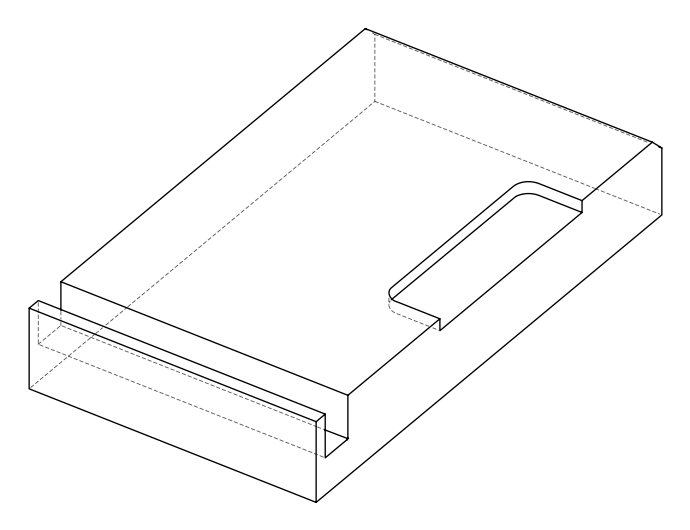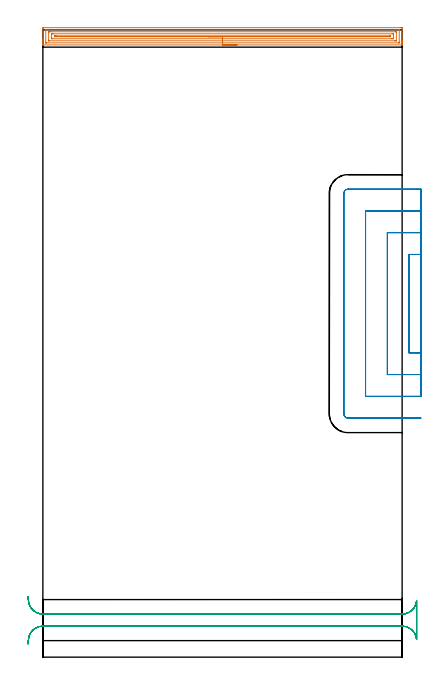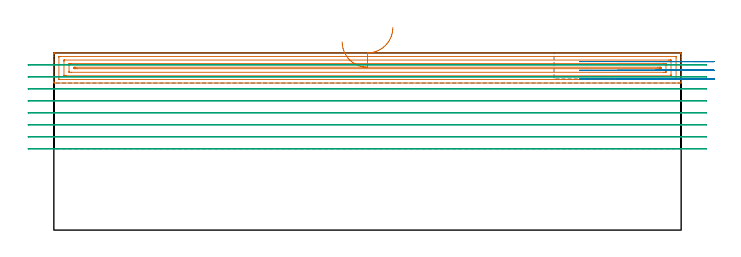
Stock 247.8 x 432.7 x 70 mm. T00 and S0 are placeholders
(PLAN: 3 operations, 1 tool changes, 28 min)
(1 AREA_MILL | FG_CHAMFER_SURFACE | UGT0205_001 | 10.1 min | 17535 mm3)
(2 MILL_SLOT | SLOT_PARTIAL_RECTANGULAR | UGT0201_094 | Follow Part, ap 5, ae 75% | 8.4 min | 91274 mm3)
(3 MILL_RECTANGULAR_SLOT | SLOT_RECTANGULAR | UGT0201_094 | Follow Part, ap 5, ae 75% | 9.54 min | 265803 mm3)
(TOOL UGT0205_001 | Chamfer Mill 20 x 3 x 45 deg. | D20 FL50 Z2)
(TOOL UGT0201_094 | End mill 20 mm | D20 FL38 Z4)
(OP 1 AREA_MILL)
G17 G21 G94 G90
T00 M6
G54
G17 G0 G90 X133.9 Y422.3 S1061 M3
G43 Z80. H0
G94 G1 X133.862 Z79.128 F250.
X133.748 Z78.263
X133.559 Z77.412
X133.297 Z76.58
X132.963 Z75.774
X132.56 Z75.
X132.091 Z74.264
X131.56 Z73.572
X130.971 Z72.929
X130.328 Z72.34
X129.636 Z71.808
X128.9 Z71.34
X128.126 Z70.937
X127.32 Z70.603
X126.488 Z70.341
X125.636 Z70.152
X124.772 Z70.038
X123.9 Z70.
X0.171
X0.01 Y422.303 Z69.988
X0.007 Y422.356 Z69.936
X0. Y422.759 Z69.54
Y423.106 Z69.194
Y423.79 Z68.505
Y425.024 Z67.273
Y425.574 Z66.72
Y426.191 Z66.104
Y433.602 Z58.696
X0.002 Y433.879 Z58.419
X0.01 Y434.192 Z58.106
X0.323 Y434.199 Z58.099
X246.583 Y434.2 Z58.1
X247.182 Y434.199 Z58.101
X247.775 Y434.194 Z58.104
X247.793 Y434.192 Z58.106
X247.797 Y433.602 Z58.696
X247.8 Y432.985 Z59.313
Y425.574 Z66.72
Y425.024 Z67.273
Y424.682 Z67.614
Y424.132 Z68.164
Y423.79 Z68.505
Y423.106 Z69.194
Y422.759 Z69.541
X247.793 Y422.356 Z69.936
X247.79 Y422.303 Z69.988
X247.629 Y422.3 Z70.
X123.9
Y423.714 Z68.586
X2.328
X2.176 Y423.716 Z68.584
X2.075 Y423.719 Z68.581
X2.009 Y423.722 Z68.578
X2.006 Y423.733 Z68.567
X2.003 Y423.79 Z68.51
X2. Y424.194 Z68.106
Y432.222 Z60.078
X2.003 Y432.71 Z59.59
X2.006 Y432.76 Z59.54
X2.009 Y432.778 Z59.522
X2.1 Y432.782 Z59.518
X2.252 Y432.785 Z59.515
X245.471 Y432.786 Z59.514
X245.624 Y432.784 Z59.516
X245.725 Y432.781 Z59.519
X245.791 Y432.778 Z59.522
X245.794 Y432.767 Z59.533
X245.797 Y432.71 Z59.59
X245.8 Y432.306 Z59.994
Y424.278 Z68.022
X245.797 Y423.79 Z68.51
X245.794 Y423.74 Z68.56
X245.791 Y423.722 Z68.578
X245.7 Y423.718 Z68.582
X245.548 Y423.715 Z68.585
X123.9 Y423.714 Z68.586
Y425.128 Z67.172
X4.191 Y425.129 Z67.171
X4.043 Y425.13 Z67.17
X4.018 Y425.132 Z67.168
X4.012 Y425.134 Z67.166
X4.009 Y425.154 Z67.146
X4.003 Y425.256 Z67.044
X4.001 Y425.383 Z66.917
X4. Y425.574 Z66.726
X4.001 Y431.116 Z61.184
X4.007 Y431.308 Z60.992
X4.01 Y431.358 Z60.942
X4.027 Y431.365 Z60.935
X4.08 Y431.367 Z60.933
X4.191 Y431.37 Z60.93
X4.638 Y431.371 Z60.929
X5.085 Y431.372 Z60.928
X243.609 Y431.371 Z60.929
X243.757 Y431.37 Z60.93
X243.782 Y431.368 Z60.932
X243.788 Y431.366 Z60.934
X243.791 Y431.346 Z60.954
X243.797 Y431.244 Z61.056
X243.799 Y431.117 Z61.183
X243.8 Y430.926 Z61.374
X243.799 Y425.384 Z66.916
X243.793 Y425.192 Z67.108
X243.79 Y425.142 Z67.158
X243.773 Y425.135 Z67.165
X243.72 Y425.133 Z67.167
X243.609 Y425.13 Z67.17
X243.161 Y425.129 Z67.171
X242.715 Y425.128 Z67.172
X123.9
Y426.543 Z65.757
X6.794
X6.047 Y426.549 Z65.751
X6.01 Y426.551 Z65.749
X6.006 Y426.597 Z65.703
X6.002 Y426.702 Z65.598
X6. Y426.914 Z65.386
Y427.336 Z64.964
X6.001 Y429.577 Z62.723
X6.002 Y429.794 Z62.506
X6.006 Y429.903 Z62.397
X6.01 Y429.95 Z62.35
X6.059 Y429.953 Z62.347
X6.871 Y429.957 Z62.343
X6.948
X241.006
X241.753 Y429.951 Z62.349
X241.79 Y429.949 Z62.351
X241.794 Y429.903 Z62.397
X241.797 Y429.798 Z62.502
X241.799 Y429.586 Z62.714
X241.8 Y429.164 Z63.136
Y427.38 Z64.92
X241.799 Y426.923 Z65.377
X241.797 Y426.706 Z65.594
X241.794 Y426.597 Z65.703
X241.79 Y426.55 Z65.75
X241.741 Y426.547 Z65.753
X240.929 Y426.543 Z65.757
X240.852
X123.9
Y427.957 Z64.343
X8.658 Y427.958 Z64.342
X8.054 Y427.961 Z64.339
X8.021 Y427.964 Z64.336
X8.01 Y427.97 Z64.33
X8.004 Y428.011 Z64.289
X8.002 Y428.25 Z64.05
X8.003 Y428.414 Z63.886
X8.006 Y428.496 Z63.804
X8.009 Y428.531 Z63.769
X8.072 Y428.536 Z63.764
X8.367 Y428.541 Z63.759
X8.658 Y428.542 Z63.758
X9.258 Y428.543 Z63.757
X239.142 Y428.542 Z63.758
X239.746 Y428.539 Z63.761
X239.779 Y428.536 Z63.764
X239.79 Y428.53 Z63.77
X239.796 Y428.489 Z63.811
X239.798 Y428.25 Z64.05
X239.797 Y428.086 Z64.214
X239.793 Y428.004 Z64.296
X239.791 Y427.969 Z64.331
X239.728 Y427.964 Z64.336
X239.433 Y427.959 Z64.341
X239.142 Y427.958 Z64.342
X238.542 Y427.957 Z64.343
X123.9
X123.028 Z64.381
X122.163 Z64.495
X121.312 Z64.684
X120.48 Z64.946
X119.674 Z65.28
X118.9 Z65.683
X118.164 Z66.152
X117.472 Z66.683
X116.829 Z67.272
X116.24 Z67.915
X115.708 Z68.607
X115.24 Z69.343
X114.837 Z70.117
X114.503 Z70.923
X114.241 Z71.755
X114.052 Z72.607
X113.938 Z73.472
X113.9 Z74.343
G0 Z80.
M5
M2
(OP 2 MILL_SLOT)
G17 G21 G94 G90
T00 M6
G54
G17 G0 G90 X260.8 Y277.8 S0 M3
G43 Z80. H0
Z66.567
G94 G1 X257.8 F250.
X252.6 F500.
Y209.9
X257.8
X260.8 F250.
Y292.8
X257.8
X237.6 F500.
Y194.9
X257.8
X260.8 F250.
Y307.8
X257.8
X222.6 F500.
Y179.9
X257.8
X260.8 F250.
Y322.8
X257.8
X210.5 F500.
G3 X207.6 Y319.9 R2.9
G1 Y167.8
G3 X210.5 Y164.9 R2.9
G1 X257.8
X260.8 F250.
G0 Y277.8 Z63.133
G1 X257.8
X252.6 F500.
Y209.9
X257.8
X260.8 F250.
Y292.8
X257.8
X237.6 F500.
Y194.9
X257.8
X260.8 F250.
Y307.8
X257.8
X222.6 F500.
Y179.9
X257.8
X260.8 F250.
Y322.8
X257.8
X210.5 F500.
G3 X207.6 Y319.9 R2.9
G1 Y167.8
G3 X210.5 Y164.9 R2.9
G1 X257.8
X260.8 F250.
G0 Y277.8 Z59.7
G1 X257.8
X252.6 F500.
Y209.9
X257.8
X260.8 F250.
Y292.8
X257.8
X237.6 F500.
Y194.9
X257.8
X260.8 F250.
Y307.8
X257.8
X222.6 F500.
Y179.9
X257.8
X260.8 F250.
Y322.8
X257.8
X210.5 F500.
G3 X207.6 Y319.9 R2.9
G1 Y167.8
G3 X210.5 Y164.9 R2.9
G1 X257.8
X260.8 F250.
G0 Z80.
M5
M2
(OP 3 MILL_RECTANGULAR_SLOT)
G17 G21 G94 G90
T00 M6
G54
G17 G0 G90 X-10.202 Y9.183 S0 M3
G43 Z80. H0
Z65.262
G94 G1 X-9.97 Y12.174 F250.
G2 X0. Y21.4 R10. F500.
G1 X247.8
G2 X257.77 Y12.174 R10.
G1 X257.8
Y38.926
X257.77
G2 X247.8 Y29.7 R10.
G1 X0.
G2 X-9.97 Y38.926 R10.
G1 X-10.202 Y41.917 F250.
G0 Y9.183 Z60.525
G1 X-9.97 Y12.174
G2 X0. Y21.4 R10. F500.
G1 X247.8
G2 X257.77 Y12.174 R10.
G1 X257.8
Y38.926
X257.77
G2 X247.8 Y29.7 R10.
G1 X0.
G2 X-9.97 Y38.926 R10.
G1 X-10.202 Y41.917 F250.
G0 Y9.183 Z55.787
G1 X-9.97 Y12.174
G2 X0. Y21.4 R10. F500.
G1 X247.8
G2 X257.77 Y12.174 R10.
G1 X257.8
Y38.926
X257.77
G2 X247.8 Y29.7 R10.
G1 X0.
G2 X-9.97 Y38.926 R10.
G1 X-10.202 Y41.917 F250.
G0 Y9.183 Z51.05
G1 X-9.97 Y12.174
G2 X0. Y21.4 R10. F500.
G1 X247.8
G2 X257.77 Y12.174 R10.
G1 X257.8
Y38.926
X257.77
G2 X247.8 Y29.7 R10.
G1 X0.
G2 X-9.97 Y38.926 R10.
G1 X-10.202 Y41.917 F250.
G0 Y9.183 Z46.312
G1 X-9.97 Y12.174
G2 X0. Y21.4 R10. F500.
G1 X247.8
G2 X257.77 Y12.174 R10.
G1 X257.8
Y38.926
X257.77
G2 X247.8 Y29.7 R10.
G1 X0.
G2 X-9.97 Y38.926 R10.
G1 X-10.202 Y41.917 F250.
G0 Y9.183 Z41.575
G1 X-9.97 Y12.174
G2 X0. Y21.4 R10. F500.
G1 X247.8
G2 X257.77 Y12.174 R10.
G1 X257.8
Y38.926
X257.77
G2 X247.8 Y29.7 R10.
G1 X0.
G2 X-9.97 Y38.926 R10.
G1 X-10.202 Y41.917 F250.
G0 Y9.183 Z36.837
G1 X-9.97 Y12.174
G2 X0. Y21.4 R10. F500.
G1 X247.8
G2 X257.77 Y12.174 R10.
G1 X257.8
Y38.926
X257.77
G2 X247.8 Y29.7 R10.
G1 X0.
G2 X-9.97 Y38.926 R10.
G1 X-10.202 Y41.917 F250.
G0 Y9.183 Z32.1
G1 X-9.97 Y12.174
G2 X0. Y21.4 R10. F500.
G1 X247.8
G2 X257.77 Y12.174 R10.
G1 X257.8
Y38.926
X257.77
G2 X247.8 Y29.7 R10.
G1 X0.
G2 X-9.97 Y38.926 R10.
G1 X-10.202 Y41.917 F250.
G0 Z80.
M5
M2
